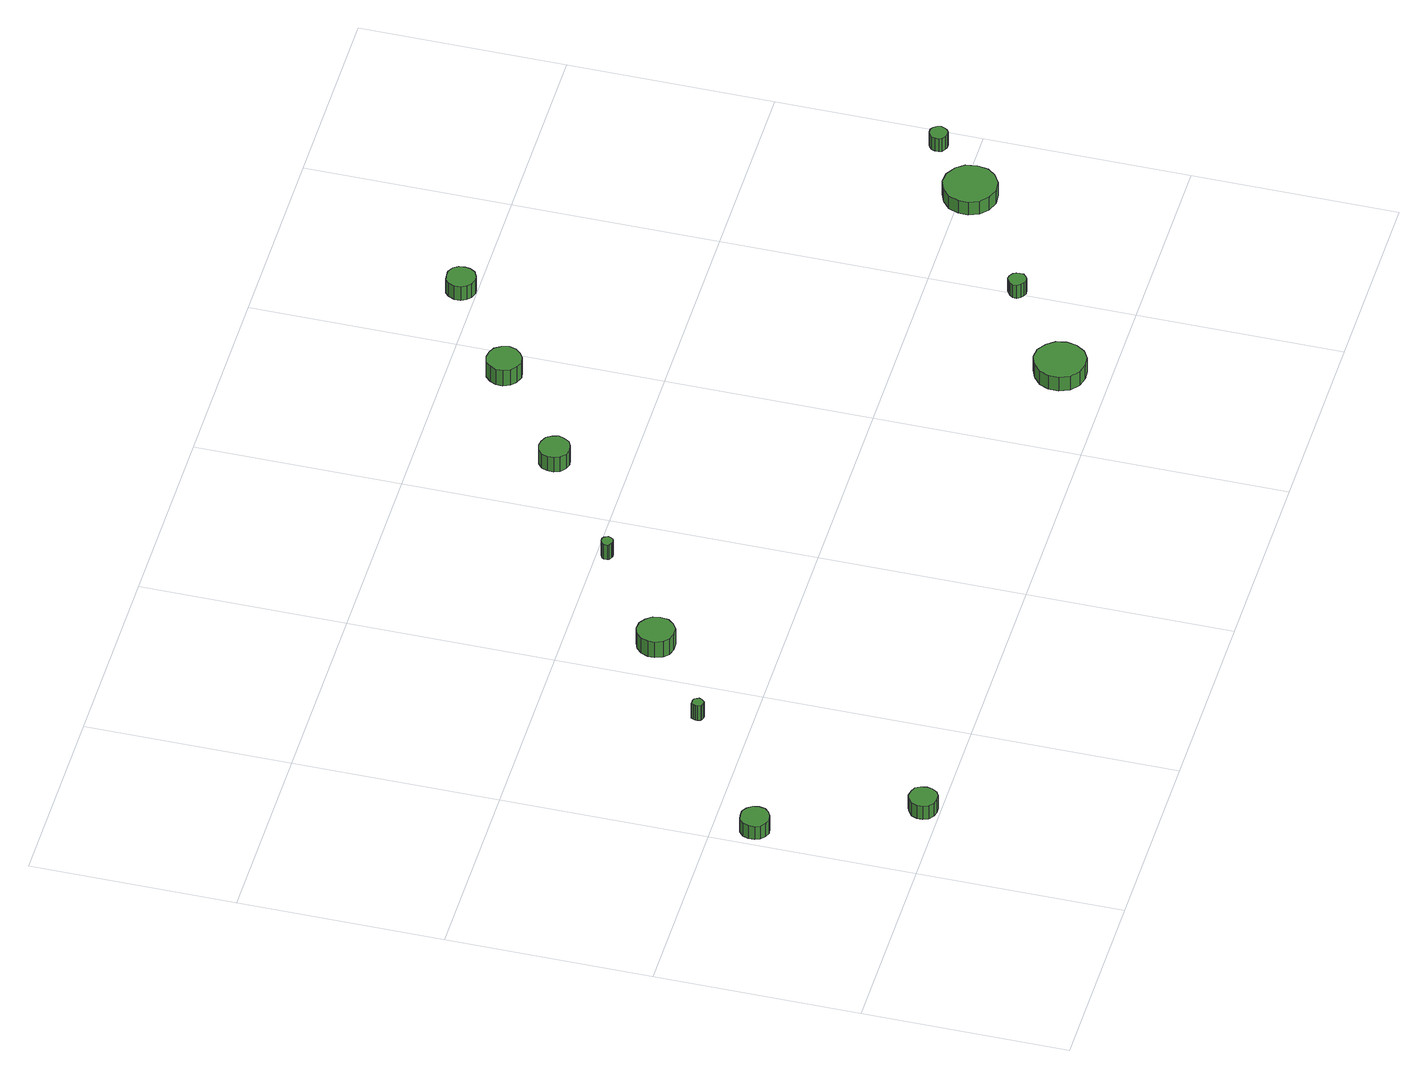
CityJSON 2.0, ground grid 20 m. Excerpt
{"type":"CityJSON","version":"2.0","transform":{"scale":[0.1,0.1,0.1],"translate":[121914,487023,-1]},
"CityObjects":{
"tree1":{"type":"SolitaryVegetationObject","attributes":{"function":"something"},"geometry":[{"type":"MultiSurface","lod":"1","boundaries":[[[0,1,2,3,4,5,6,7,8,9,10,11,12,13,14]],[[15,16,17,18,19,20,21,22,23,24,25,26,27,28,29]],[[0,29,28,1]],[[1,28,27,2]],[[2,27,26,3]],[[3,26,25,4]],[[4,25,24,5]],[[5,24,23,6]],[[6,23,22,7]],[[7,22,21,8]],[[8,21,20,9]],[[9,20,19,10]],[[10,19,18,11]],[[11,18,17,12]],[[12,17,16,13]],[[13,16,15,14]],[[14,15,29,0]]]}]},
"tree2":{"type":"SolitaryVegetationObject","attributes":{"function":"something"},"geometry":[{"type":"MultiSurface","lod":"1","boundaries":[[[30,31,32,33,34,35,36,37,38,39,40,41,42,43,44]],[[45,46,47,48,49,50,51,52,53,54,55,56,57,58,59]],[[30,59,58,31]],[[31,58,57,32]],[[32,57,56,33]],[[33,56,55,34]],[[34,55,54,35]],[[35,54,53,36]],[[36,53,52,37]],[[37,52,51,38]],[[38,51,50,39]],[[39,50,49,40]],[[40,49,48,41]],[[41,48,47,42]],[[42,47,46,43]],[[43,46,45,44]],[[44,45,59,30]]]}]},
"tree3":{"type":"SolitaryVegetationObject","attributes":{"function":"something"},"geometry":[{"type":"MultiSurface","lod":"1","boundaries":[[[60,61,62,63,64,65,66,67,68,69,70,71,72,73,74]],[[75,76,77,78,79,80,81,82,83,84,85,86,87,88,89]],[[60,89,88,61]],[[61,88,87,62]],[[62,87,86,63]],[[63,86,85,64]],[[64,85,84,65]],[[65,84,83,66]],[[66,83,82,67]],[[67,82,81,68]],[[68,81,80,69]],[[69,80,79,70]],[[70,79,78,71]],[[71,78,77,72]],[[72,77,76,73]],[[73,76,75,74]],[[74,75,89,60]]]}]},
"tree4":{"type":"SolitaryVegetationObject","attributes":{"function":"something"},"geometry":[{"type":"MultiSurface","lod":"1","boundaries":[[[90,91,92,93,94,95,96,97,98,99,100,101,102,103,104]],[[105,106,107,108,109,110,111,112,113,114,115,116,117,118,119]],[[90,119,118,91]],[[91,118,117,92]],[[92,117,116,93]],[[93,116,115,94]],[[94,115,114,95]],[[95,114,113,96]],[[96,113,112,97]],[[97,112,111,98]],[[98,111,110,99]],[[99,110,109,100]],[[100,109,108,101]],[[101,108,107,102]],[[102,107,106,103]],[[103,106,105,104]],[[104,105,119,90]]]}]},
"tree5":{"type":"SolitaryVegetationObject","attributes":{"function":"something"},"geometry":[{"type":"MultiSurface","lod":"1","boundaries":[[[120,121,122,123,124,125,126,127,128,129,130,131,132,133,134]],[[135,136,137,138,139,140,141,142,143,144,145,146,147,148,149]],[[120,149,148,121]],[[121,148,147,122]],[[122,147,146,123]],[[123,146,145,124]],[[124,145,144,125]],[[125,144,143,126]],[[126,143,142,127]],[[127,142,141,128]],[[128,141,140,129]],[[129,140,139,130]],[[130,139,138,131]],[[131,138,137,132]],[[132,137,136,133]],[[133,136,135,134]],[[134,135,149,120]]]}]},
"tree6":{"type":"SolitaryVegetationObject","attributes":{"function":"something"},"geometry":[{"type":"MultiSurface","lod":"1","boundaries":[[[150,151,152,153,154,155,156,157,158,159,160,161,162,163,164]],[[165,166,167,168,169,170,171,172,173,174,175,176,177,178,179]],[[150,179,178,151]],[[151,178,177,152]],[[152,177,176,153]],[[153,176,175,154]],[[154,175,174,155]],[[155,174,173,156]],[[156,173,172,157]],[[157,172,171,158]],[[158,171,170,159]],[[159,170,169,160]],[[160,169,168,161]],[[161,168,167,162]],[[162,167,166,163]],[[163,166,165,164]],[[164,165,179,150]]]}]},
"tree7":{"type":"SolitaryVegetationObject","attributes":{"function":"something"},"geometry":[{"type":"MultiSurface","lod":"1","boundaries":[[[180,181,182,183,184,185,186,187,188,189,190,191,192,193,194]],[[195,196,197,198,199,200,201,202,203,204,205,206,207,208,209]],[[180,209,208,181]],[[181,208,207,182]],[[182,207,206,183]],[[183,206,205,184]],[[184,205,204,185]],[[185,204,203,186]],[[186,203,202,187]],[[187,202,201,188]],[[188,201,200,189]],[[189,200,199,190]],[[190,199,198,191]],[[191,198,197,192]],[[192,197,196,193]],[[193,196,195,194]],[[194,195,209,180]]]}]},
"tree8":{"type":"SolitaryVegetationObject","attributes":{"function":"something"},"geometry":[{"type":"MultiSurface","lod":"1","boundaries":[[[210,211,212,213,214,215,216,217,218,219,220,221,222,223,224]],[[225,226,227,228,229,230,231,232,233,234,235,236,237,238,239]],[[210,239,238,211]],[[211,238,237,212]],[[212,237,236,213]],[[213,236,235,214]],[[214,235,234,215]],[[215,234,233,216]],[[216,233,232,217]],[[217,232,231,218]],[[218,231,230,219]],[[219,230,229,220]],[[220,229,228,221]],[[221,228,227,222]],[[222,227,226,223]],[[223,226,225,224]],[[224,225,239,210]]]}]},
"tree9":{"type":"SolitaryVegetationObject","attributes":{"function":"something"},"geometry":[{"type":"MultiSurface","lod":"1","boundaries":[[[240,241,242,243,244,245,246,247,248,249,250,251,252,253,254]],[[255,256,257,258,259,260,261,262,263,264,265,266,267,268,269]],[[240,269,268,241]],[[241,268,267,242]],[[242,267,266,243]],[[243,266,265,244]],[[244,265,264,245]],[[245,264,263,246]],[[246,263,262,247]],[[247,262,261,248]],[[248,261,260,249]],[[249,260,259,250]],[[250,259,258,251]],[[251,258,257,252]],[[252,257,256,253]],[[253,256,255,254]],[[254,255,269,240]]]}]},
"tree10":{"type":"SolitaryVegetationObject","attributes":{"function":"something"},"geometry":[{"type":"MultiSurface","lod":"1","boundaries":[[[270,271,272,273,274,275,276,277,278,279,280,281,282,283,284]],[[285,286,287,288,289,290,291,292,293,294,295,296,297,298,299]],[[270,299,298,271]],[[271,298,297,272]],[[272,297,296,273]],[[273,296,295,274]],[[274,295,294,275]],[[275,294,293,276]],[[276,293,292,277]],[[277,292,291,278]],[[278,291,290,279]],[[279,290,289,280]],[[280,289,288,281]],[[281,288,287,282]],[[282,287,286,283]],[[283,286,285,284]],[[284,285,299,270]]]}]},
"tree11":{"type":"SolitaryVegetationObject","attributes":{"function":"something"},"geometry":[{"type":"MultiSurface","lod":"1","boundaries":[[[300,301,302,303,304,305,306,307,308,309,310,311,312,313,314]],[[315,316,317,318,319,320,321,322,323,324,325,326,327,328,329]],[[300,329,328,301]],[[301,328,327,302]],[[302,327,326,303]],[[303,326,325,304]],[[304,325,324,305]],[[305,324,323,306]],[[306,323,322,307]],[[307,322,321,308]],[[308,321,320,309]],[[309,320,319,310]],[[310,319,318,311]],[[311,318,317,312]],[[312,317,316,313]],[[313,316,315,314]],[[314,315,329,300]]]}]},
"tree12":{"type":"SolitaryVegetationObject","attributes":{"function":"something"},"geometry":[{"type":"MultiSurface","lod":"1","boundaries":[[[330,331,332,333,334,335,336,337,338,339,340,341,342,343,344]],[[345,346,347,348,349,350,351,352,353,354,355,356,357,358,359]],[[330,359,358,331]],[[331,358,357,332]],[[332,357,356,333]],[[333,356,355,334]],[[334,355,354,335]],[[335,354,353,336]],[[336,353,352,337]],[[337,352,351,338]],[[338,351,350,339]],[[339,350,349,340]],[[340,349,348,341]],[[341,348,347,342]],[[342,347,346,343]],[[343,346,345,344]],[[344,345,359,330]]]}]}
},
"vertices":[
[34,160,25],[33,166,25],[29,171,25],[24,174,25],[18,174,25],[13,173,25],[8,169,25],[6,163,25],[6,157,25],[8,152,25],[13,148,25],[18,146,25],[24,147,25],[29,150,25],[33,154,25],[33,154,9],[29,150,9],[24,147,9],[18,146,9],[13,148,9],[8,152,9],[6,157,9],[6,163,9],[8,169,9],[13,173,9],[18,174,9],[24,174,9],[29,171,9],[33,166,9],[34,160,9],
[100,16,25],[99,22,25],[96,27,25],[91,29,25],[85,30,25],[80,28,25],[75,24,25],[73,19,25],[73,13,25],[75,8,25],[80,4,25],[85,3,25],[91,3,25],[96,6,25],[99,11,25],[99,11,9],[96,6,9],[91,3,9],[85,3,9],[80,4,9],[75,8,9],[73,13,9],[73,19,9],[75,24,9],[80,28,9],[85,30,9],[91,29,9],[96,27,9],[99,22,9],[100,16,9],
[164,252,26],[163,254,26],[162,256,26],[160,257,26],[158,257,26],[155,257,26],[154,255,26],[153,253,26],[153,251,26],[154,248,26],[155,247,26],[158,246,26],[160,246,26],[162,248,26],[163,249,26],[163,249,8],[162,248,8],[160,246,8],[158,246,8],[155,247,8],[154,248,8],[153,251,8],[153,253,8],[154,255,8],[155,257,8],[158,257,8],[160,257,8],[162,256,8],[163,254,8],[164,252,8],
[262,315,27],[261,322,27],[256,328,27],[250,332,27],[242,333,27],[235,330,27],[230,325,27],[227,318,27],[227,311,27],[230,304,27],[235,299,27],[242,297,27],[250,297,27],[256,301,27],[261,307,27],[261,307,8],[256,301,8],[250,297,8],[242,297,8],[235,299,8],[230,304,8],[227,311,8],[227,318,8],[230,325,8],[235,330,8],[242,333,8],[250,332,8],[256,328,8],[261,322,8],[262,315,8],
[360,391,25],[359,393,25],[358,395,25],[356,396,25],[353,396,25],[351,395,25],[349,394,25],[348,392,25],[348,389,25],[349,387,25],[351,386,25],[353,385,25],[356,385,25],[358,386,25],[359,388,25],[359,388,7],[358,386,7],[356,385,7],[353,385,7],[351,386,7],[349,387,7],[348,389,7],[348,392,7],[349,394,7],[351,395,7],[353,396,7],[356,396,7],[358,395,7],[359,393,7],[360,391,7],
[483,471,25],[481,477,25],[478,482,25],[472,485,25],[466,486,25],[460,484,25],[455,480,25],[453,474,25],[453,468,25],[455,462,25],[460,458,25],[466,456,25],[472,457,25],[478,460,25],[481,465,25],[481,465,7],[478,460,7],[472,457,7],[466,456,7],[460,458,7],[455,462,7],[453,468,7],[453,474,7],[455,480,7],[460,484,7],[466,486,7],[472,485,7],[478,482,7],[481,477,7],[483,471,7],
[729,48,25],[727,58,25],[721,66,25],[712,72,25],[702,73,25],[692,69,25],[684,62,25],[680,53,25],[680,43,25],[684,33,25],[692,26,25],[702,23,25],[712,24,25],[721,29,25],[727,38,25],[727,38,8],[721,29,8],[712,24,8],[702,23,8],[692,26,8],[684,33,8],[680,43,8],[680,53,8],[684,62,8],[692,69,8],[702,73,8],[712,72,8],[721,66,8],[727,58,8],[729,48,8],
[590,547,26],[588,554,26],[584,560,26],[578,563,26],[571,564,26],[564,562,26],[559,557,26],[556,551,26],[556,544,26],[559,537,26],[564,533,26],[571,530,26],[578,531,26],[584,535,26],[588,540,26],[588,540,7],[584,535,7],[578,531,7],[571,530,7],[564,533,7],[559,537,7],[556,544,7],[556,551,7],[559,557,7],[564,562,7],[571,564,7],[578,563,7],[584,560,7],[588,554,7],[590,547,7],
[811,115,24],[811,118,24],[809,121,24],[806,123,24],[802,124,24],[799,122,24],[796,120,24],[794,117,24],[794,113,24],[796,110,24],[799,108,24],[802,106,24],[806,107,24],[809,109,24],[811,111,24],[811,111,8],[809,109,8],[806,107,8],[802,106,8],[799,108,8],[796,110,8],[794,113,8],[794,117,8],[796,120,8],[799,122,8],[802,124,8],[806,123,8],[809,121,8],[811,118,8],[811,115,8],
[688,615,24],[687,621,24],[684,626,24],[678,629,24],[673,629,24],[667,628,24],[663,624,24],[660,618,24],[660,612,24],[663,607,24],[667,603,24],[673,601,24],[678,602,24],[684,605,24],[687,610,24],[687,610,7],[684,605,7],[678,602,7],[673,601,7],[667,603,7],[663,607,7],[660,612,7],[660,618,7],[663,624,7],[667,628,7],[673,629,7],[678,629,7],[684,626,7],[687,621,7],[688,615,7],
[945,191,24],[943,202,24],[937,210,24],[927,216,24],[916,217,24],[906,213,24],[898,206,24],[894,196,24],[894,186,24],[898,176,24],[906,169,24],[916,165,24],[927,166,24],[937,172,24],[943,180,24],[943,180,8],[937,172,8],[927,166,8],[916,165,8],[906,169,8],[898,176,8],[894,186,8],[894,196,8],[898,206,8],[906,213,8],[916,217,8],[927,216,8],[937,210,8],[943,202,8],[945,191,8],
[989,237,24],[988,241,24],[986,244,24],[983,246,24],[979,246,24],[976,245,24],[973,242,24],[972,239,24],[972,235,24],[973,232,24],[976,230,24],[979,229,24],[983,229,24],[986,231,24],[988,234,24],[988,234,8],[986,231,8],[983,229,8],[979,229,8],[976,230,8],[973,232,8],[972,235,8],[972,239,8],[973,242,8],[976,245,8],[979,246,8],[983,246,8],[986,244,8],[988,241,8],[989,237,8]
]}
